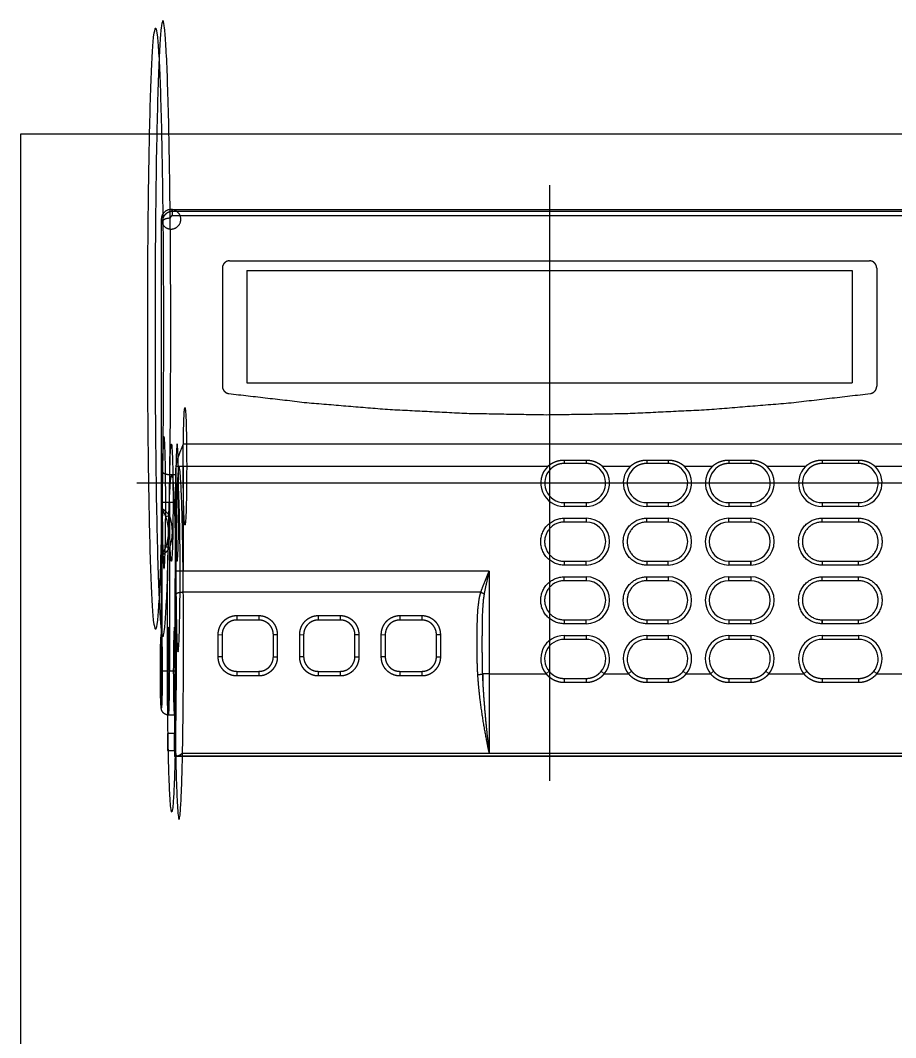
# Model space of a CAD drawing. Extents: x -143 to 433, y -329 to 88.
# Drawn here: x 154.7 to 334, y -120.8 to 87.5 of the extents above; entities that cross this region are included whole.
import ezdxf

# ---------------------------------------------------------------- set-up
doc = ezdxf.new("R2010")
doc.units = 0
doc.header["$MEASUREMENT"] = 0
doc.linetypes.add('center', pattern=[0])
doc.linetypes.add('solid', pattern=[0])
doc.layers.add('255', color=7, linetype='solid')

msp = doc.modelspace()

# ---------------------------------------------------------------- linework, layer by layer
at = {"layer": '255', "color": 0, "linetype": 'solid'}
for p, q in [((432.833, 64.222), (154.735, 64.222)), ((154.735, 64.222), (154.735, -329.049))]:
    msp.add_line(p, q, dxfattribs=at)
at = {"layer": '255', "color": 1, "linetype": 'center'}
for p, q in [((263.099, 53.777), (263.099, -68.223)), ((347.599, -7.223), (178.599, -7.223))]:
    msp.add_line(p, q, dxfattribs=at)
at = {"layer": '255', "color": 3, "linetype": 'solid'}
for p, q in [((185.598, 48.777), (340.6, 48.777)), ((185.598, 48.777), (185.919, 48.457)), ((185.919, 48.457), (340.279, 48.457)), ((185.919, 47.508), (185.919, 48.457)), ((183.925, 46.452), (183.599, 46.778)), ((183.599, 46.778), (183.599, -53.223)), ((340.279, 47.508), (185.919, 47.508)), ((340.279, 47.508), (185.919, 47.508)), ((197.599, 38.277), (328.599, 38.277)), ((196.099, 36.777), (196.099, 12.59)), ((201.099, 36.277), (201.099, 13.277)), ((201.099, 36.277), (325.099, 36.277)), ((325.099, 36.277), (325.099, 13.277)), ((330.099, 36.777), (330.099, 12.59)), ((201.099, 13.277), (325.099, 13.277)), ((338.084, 0.707), (188.113, 0.707)), ((186.588, -4.398), (186.627, -3.804)), ((188.087, -3.804), (186.627, -3.804)), ((188.087, -3.804), (188.087, -25.237)), ((262.73, -3.804), (188.087, -3.804)), ((266.099, -2.509), (266.099, -3.223)), ((266.099, -2.509), (270.599, -2.509)), ((270.599, -3.223), (266.099, -3.223)), ((270.599, -2.509), (270.599, -3.223)), ((279.63, -3.804), (273.968, -3.804)), ((282.999, -2.509), (282.999, -3.223)), ((282.999, -2.509), (287.399, -2.509)), ((287.399, -3.223), (282.999, -3.223)), ((287.399, -2.509), (287.399, -3.223)), ((296.43, -3.804), (290.768, -3.804)), ((299.799, -2.509), (299.799, -3.223)), ((299.799, -2.509), (304.299, -2.509)), ((304.299, -3.223), (299.799, -3.223)), ((304.299, -2.509), (304.299, -3.223)), ((315.53, -3.804), (307.668, -3.804)), ((318.899, -2.509), (318.899, -3.223)), ((318.899, -2.509), (326.399, -2.509)), ((326.399, -3.223), (318.899, -3.223)), ((326.399, -2.509), (326.399, -3.223)), ((338.11, -3.804), (329.768, -3.804)), ((186.572, -5.536), (185.338, -5.536)), ((186.588, -25.237), (186.588, -4.398)), ((185.296, -11.235), (183.796, -11.235)), ((183.796, -12.481), (183.796, -11.235)), ((185.296, -11.235), (185.296, -13.897)), ((186.535, -11.235), (185.296, -11.235)), ((186.535, -45.723), (186.535, -11.235)), ((266.099, -11.223), (270.599, -11.223)), ((266.099, -11.223), (266.099, -12.023)), ((270.599, -12.023), (266.099, -12.023)), ((270.599, -11.223), (270.599, -12.023)), ((270.599, -11.223), (270.599, -12.023)), ((282.999, -11.223), (287.399, -11.223)), ((282.999, -11.223), (282.999, -12.023)), ((287.399, -12.023), (282.999, -12.023)), ((287.399, -11.223), (287.399, -12.023)), ((287.399, -11.223), (287.399, -12.023)), ((299.799, -11.223), (304.299, -11.223)), ((299.799, -11.223), (299.799, -12.023)), ((304.299, -12.023), (299.799, -12.023)), ((304.299, -11.223), (304.299, -12.023)), ((304.299, -11.223), (304.299, -12.023)), ((318.899, -11.223), (326.399, -11.223)), ((318.899, -11.223), (318.899, -12.023)), ((326.399, -12.023), (318.899, -12.023)), ((326.399, -11.223), (326.399, -12.023)), ((326.399, -11.223), (326.399, -12.023)), ((185.296, -13.897), (184.544, -14.169)), ((266.099, -15.223), (266.099, -14.423)), ((266.099, -14.423), (270.599, -14.423)), ((270.599, -14.423), (270.599, -15.223)), ((282.999, -15.223), (282.999, -14.423)), ((282.999, -14.423), (287.399, -14.423)), ((287.399, -14.423), (287.399, -15.223)), ((299.799, -15.223), (299.799, -14.423)), ((299.799, -14.423), (304.299, -14.423)), ((304.299, -14.423), (304.299, -15.223)), ((318.899, -15.223), (318.899, -14.423)), ((318.899, -14.423), (326.399, -14.423)), ((326.399, -14.423), (326.399, -15.223)), ((270.599, -15.223), (266.099, -15.223)), ((287.399, -15.223), (282.999, -15.223)), ((304.299, -15.223), (299.799, -15.223)), ((326.399, -15.223), (318.899, -15.223)), ((185.296, -20.548), (184.544, -20.277)), ((185.296, -20.548), (184.544, -20.277)), ((185.296, -20.548), (185.296, -45.723)), ((183.796, -45.723), (183.796, -21.964)), ((266.099, -23.223), (270.599, -23.223)), ((266.099, -23.223), (266.099, -24.023)), ((270.599, -24.023), (266.099, -24.023)), ((270.599, -24.023), (270.599, -23.223)), ((282.999, -23.223), (287.399, -23.223)), ((282.999, -23.223), (282.999, -24.023)), ((287.399, -24.023), (282.999, -24.023)), ((287.399, -24.023), (287.399, -23.223)), ((299.799, -23.223), (304.299, -23.223)), ((299.799, -23.223), (299.799, -24.023)), ((304.299, -24.023), (299.799, -24.023)), ((304.299, -24.023), (304.299, -23.223)), ((304.299, -23.223), (304.299, -24.023)), ((318.899, -23.223), (326.399, -23.223)), ((318.899, -23.223), (318.899, -24.023)), ((326.399, -24.023), (318.899, -24.023)), ((326.399, -24.023), (326.399, -23.223)), ((188.087, -25.237), (186.588, -25.237)), ((250.749, -25.237), (188.087, -25.237)), ((250.749, -25.237), (250.749, -46.271)), ((266.099, -27.223), (266.099, -26.423)), ((266.099, -26.423), (270.599, -26.423)), ((270.599, -26.423), (270.599, -27.223)), ((282.999, -27.223), (282.999, -26.423)), ((282.999, -26.423), (287.399, -26.423)), ((287.399, -26.423), (287.399, -27.223)), ((299.799, -27.223), (299.799, -26.423)), ((299.799, -26.423), (304.299, -26.423)), ((304.299, -26.423), (304.299, -27.223)), ((318.899, -27.223), (318.899, -26.423)), ((318.899, -27.223), (318.899, -26.423)), ((318.899, -26.423), (326.399, -26.423)), ((326.399, -27.223), (326.399, -26.423)), ((270.599, -27.223), (266.099, -27.223)), ((287.399, -27.223), (282.999, -27.223)), ((304.299, -27.223), (299.799, -27.223)), ((326.399, -27.223), (318.899, -27.223)), ((249.027, -29.587), (188.106, -29.587)), ((199.049, -34.346), (199.049, -35.273)), ((199.049, -34.346), (203.549, -34.346)), ((203.549, -35.273), (199.049, -35.273)), ((203.549, -34.346), (203.549, -35.273)), ((215.749, -34.346), (215.749, -35.273)), ((215.749, -34.346), (220.249, -34.346)), ((220.249, -35.273), (215.749, -35.273)), ((220.249, -34.346), (220.249, -35.273)), ((232.449, -34.346), (232.449, -35.273)), ((232.449, -34.346), (236.949, -34.346)), ((236.949, -35.273), (232.449, -35.273)), ((236.949, -34.346), (236.949, -35.273)), ((266.099, -35.223), (270.599, -35.223)), ((266.099, -35.223), (266.099, -36.023)), ((270.599, -36.023), (270.599, -35.223)), ((282.999, -35.223), (287.399, -35.223)), ((282.999, -35.223), (282.999, -36.023)), ((287.399, -36.023), (287.399, -35.223)), ((299.799, -35.223), (304.299, -35.223)), ((299.799, -35.223), (299.799, -36.023)), ((304.299, -36.023), (304.299, -35.223)), ((304.299, -35.223), (304.299, -36.023)), ((318.899, -35.223), (318.899, -36.023)), ((318.899, -35.223), (326.399, -35.223)), ((318.899, -36.023), (318.899, -35.223)), ((326.399, -36.023), (326.399, -35.223)), ((270.599, -36.023), (266.099, -36.023)), ((287.399, -36.023), (282.999, -36.023)), ((304.299, -36.023), (299.799, -36.023)), ((326.399, -36.023), (318.899, -36.023)), ((195.249, -38.233), (196.049, -38.273)), ((195.249, -42.835), (195.249, -38.233)), ((196.049, -38.273), (196.049, -42.773)), ((206.549, -38.273), (207.349, -38.233)), ((207.349, -38.233), (206.549, -38.273)), ((206.549, -42.773), (206.549, -38.273)), ((207.349, -38.233), (207.349, -42.835)), ((211.949, -38.233), (212.749, -38.273)), ((211.949, -42.835), (211.949, -38.233)), ((212.749, -38.273), (212.749, -42.773)), ((223.249, -38.273), (224.049, -38.233)), ((224.049, -38.233), (223.249, -38.273)), ((223.249, -42.773), (223.249, -38.273)), ((224.049, -38.233), (224.049, -42.835)), ((228.649, -38.233), (229.449, -38.273)), ((228.649, -42.835), (228.649, -38.233)), ((229.449, -38.273), (229.449, -42.773)), ((240.749, -38.233), (239.949, -38.273)), ((239.949, -38.273), (240.749, -38.233)), ((239.949, -42.773), (239.949, -38.273)), ((240.749, -38.233), (240.749, -42.835)), ((266.099, -38.423), (266.099, -39.223)), ((266.099, -38.423), (270.599, -38.423)), ((270.599, -39.223), (266.099, -39.223)), ((270.599, -38.423), (270.599, -39.223)), ((282.999, -38.423), (282.999, -39.223)), ((282.999, -38.423), (287.399, -38.423)), ((287.399, -39.223), (282.999, -39.223)), ((287.399, -38.423), (287.399, -39.223)), ((299.799, -38.423), (299.799, -39.223)), ((299.799, -38.423), (304.299, -38.423)), ((304.299, -39.223), (299.799, -39.223)), ((304.299, -38.423), (304.299, -39.223)), ((318.899, -38.423), (318.899, -39.223)), ((318.899, -38.423), (326.399, -38.423)), ((326.399, -39.223), (318.899, -39.223)), ((326.399, -38.423), (326.399, -39.223)), ((196.049, -42.773), (195.249, -42.835)), ((196.049, -42.773), (195.249, -42.835)), ((206.549, -42.773), (207.349, -42.835)), ((212.749, -42.773), (211.949, -42.835)), ((212.749, -42.773), (211.949, -42.835)), ((223.249, -42.773), (224.049, -42.835)), ((229.449, -42.773), (228.649, -42.835)), ((229.449, -42.773), (228.649, -42.835)), ((239.949, -42.773), (240.749, -42.835)), ((185.296, -45.723), (183.796, -45.723)), ((186.535, -45.723), (185.296, -45.723)), ((199.049, -45.773), (203.549, -45.773)), ((199.049, -45.773), (199.049, -46.721)), ((203.549, -45.773), (203.549, -46.721)), ((215.749, -45.773), (220.249, -45.773)), ((215.749, -45.773), (215.749, -46.721)), ((220.249, -45.773), (220.249, -46.721)), ((232.449, -45.773), (236.949, -45.773)), ((232.449, -45.773), (232.449, -46.721)), ((236.949, -45.773), (236.949, -46.721)), ((263.009, -45.763), (262.391, -46.271)), ((273.689, -45.763), (274.307, -46.271)), ((274.307, -46.271), (273.689, -45.763)), ((279.909, -45.763), (279.291, -46.271)), ((290.489, -45.763), (291.107, -46.271)), ((291.107, -46.271), (290.489, -45.763)), ((296.709, -45.763), (296.091, -46.271)), ((308.007, -46.271), (307.389, -45.763)), ((307.389, -45.763), (308.007, -46.271)), ((315.809, -45.763), (315.191, -46.271)), ((329.489, -45.763), (330.107, -46.271)), ((330.107, -46.271), (329.489, -45.763)), ((203.549, -46.721), (199.049, -46.721)), ((220.249, -46.721), (215.749, -46.721)), ((236.949, -46.721), (232.449, -46.721)), ((250.749, -46.271), (249.343, -46.271)), ((249.45, -46.271), (249.45, -48.567)), ((250.749, -46.271), (262.391, -46.271)), ((250.749, -46.271), (250.749, -62.512)), ((266.099, -47.223), (270.599, -47.223)), ((266.099, -47.223), (266.099, -48.078)), ((270.599, -47.223), (270.599, -48.078)), ((274.307, -46.271), (279.291, -46.271)), ((282.999, -47.223), (287.399, -47.223)), ((282.999, -47.223), (282.999, -48.078)), ((287.399, -47.223), (287.399, -48.078)), ((291.107, -46.271), (296.091, -46.271)), ((299.799, -47.223), (304.299, -47.223)), ((299.799, -47.223), (299.799, -48.078)), ((304.299, -47.223), (304.299, -48.078)), ((308.007, -46.271), (315.191, -46.271)), ((318.899, -47.223), (326.399, -47.223)), ((318.899, -47.223), (318.899, -48.078)), ((326.399, -47.223), (326.399, -48.078)), ((330.107, -46.271), (338.11, -46.271)), ((270.599, -48.078), (266.099, -48.078)), ((287.399, -48.078), (282.999, -48.078)), ((304.299, -48.078), (299.799, -48.078)), ((326.399, -48.078), (318.899, -48.078)), ((186.299, -54.723), (185.099, -54.723)), ((186.299, -54.723), (186.299, -58.473)), ((186.345, -58.473), (184.899, -58.473)), ((184.899, -58.473), (184.899, -61.973)), ((184.899, -61.973), (186.345, -61.973)), ((186.299, -61.973), (186.299, -63.223)), ((186.413, -63.108), (186.299, -63.223)), ((339.899, -63.223), (186.299, -63.223)), ((186.798, -63.074), (339.394, -63.074)), ((187.947, -62.512), (250.749, -62.512)), ((250.749, -62.512), (338.251, -62.512))]:
    msp.add_line(p, q, dxfattribs=at)
for centre, radius, start, end in [((266.099, -7.223), 4.8, 134.57818, 269.99963), ((270.599, -7.223), 4.8, 269.99997, 405.42182), ((282.999, -7.223), 4.8, 134.57818, 269.99972), ((287.399, -7.223), 4.8, 270, 405.42182), ((299.799, -7.223), 4.8, 134.57818, 270), ((304.299, -7.223), 4.8, 270, 405.42182), ((318.899, -7.223), 4.8, 134.57818, 270.00041), ((326.399, -7.223), 4.8, 269.99951, 405.42182), ((-1474.744, 17.944), 1661.482, 359.190296, 359.229541), ((266.099, -7.223), 4, 134.57818, 269.99956), ((270.599, -7.223), 4, 269.99997, 405.42182), ((282.999, -7.223), 4, 134.57818, 269.99967), ((287.399, -7.223), 4, 270, 405.42182), ((299.799, -7.223), 4, 134.57818, 270), ((304.299, -7.223), 4, 270, 405.42182), ((318.899, -7.223), 4, 134.57818, 270.0005), ((326.399, -7.223), 4, 269.99951, 405.42182), ((176.099, -17.223), 8.981, 340.11965, 379.88035), ((176.099, -17.223), 9.78, 340.11965, 379.88035), ((176.099, -17.223), 9.78, 340.11965, 379.88035), ((270.599, -19.223), 4.8, 269.99997, 449.99997), ((287.399, -19.223), 4.8, 270, 450), ((299.799, -19.223), 4.8, 90, 270), ((304.299, -19.223), 4.8, 270, 450), ((270.599, -19.223), 4, 269.99997, 449.99997), ((287.399, -19.223), 4, 270, 450), ((299.799, -19.223), 4, 90, 270), ((304.299, -19.223), 4, 270, 450), ((270.599, -31.223), 4.8, 269.99997, 449.99997), ((287.399, -31.223), 4.8, 270, 450), ((299.799, -31.223), 4.8, 90, 270), ((304.299, -31.223), 4.8, 270, 450), ((270.599, -31.223), 4, 269.99997, 449.99997), ((287.399, -31.223), 4, 270, 450), ((299.799, -31.223), 4, 90, 270), ((304.299, -31.223), 4, 270, 450), ((266.099, -43.223), 4.8, 90.00037, 219.42728), ((266.099, -43.223), 4, 90.00044, 219.42728), ((270.599, -43.223), 4.8, 320.57272, 449.99997), ((270.599, -43.223), 4, 320.57272, 449.99997), ((282.999, -43.223), 4.8, 90.00028, 219.42728), ((282.999, -43.223), 4, 90.00033, 219.42728), ((287.399, -43.223), 4.8, 320.57272, 450), ((287.399, -43.223), 4, 320.57272, 450), ((299.799, -43.223), 4.8, 90, 219.42728), ((299.799, -43.223), 4, 90, 219.42728), ((304.299, -43.223), 4.8, 320.57272, 450), ((304.299, -43.223), 4, 320.57272, 450), ((318.899, -43.223), 4.8, 89.99959, 219.42728), ((318.899, -43.223), 4, 89.9995, 219.42728), ((326.399, -43.223), 4.8, 320.57272, 450.00049), ((326.399, -43.223), 4, 320.57272, 450.00049)]:
    msp.add_arc(centre, radius, start, end, dxfattribs=at)
for points, weights, knots in [([(182.311, 24.388), (182.311, 87.388), (183.921, 87.388), (185.532, 87.388), (185.532, 24.388), (185.532, -38.612), (183.921, -38.612), (182.311, -38.612), (182.311, 24.388)], [1, 0.707106781, 1, 0.707106781, 1, 0.707106781, 1, 0.707106781, 1], [0, 0, 0, 1, 1, 2, 2, 3, 3, 4, 4, 4]), ([(180.811, 24.388), (180.811, -37.112), (182.422, -37.112), (184.032, -37.112), (184.032, 24.388), (184.032, 85.888), (182.422, 85.888), (180.811, 85.888), (180.811, 24.388)], [1, 0.707106781, 1, 0.707106781, 1, 0.707106781, 1, 0.707106781, 1], [0, 0, 0, 1, 1, 2, 2, 3, 3, 4, 4, 4]), ([(184.184, 48.192), (185.599, 49.606), (187.014, 48.191), (188.429, 46.776), (187.015, 45.362), (185.601, 43.947), (184.185, 45.362), (182.77, 46.778), (184.184, 48.192)], [1, 0.707106781, 1, 0.707106781, 1, 0.707106781, 1, 0.707106781, 1], [0, 0, 0, 1, 1, 2, 2, 3, 3, 4, 4, 4]), ([(184.184, 48.192), (185.599, 49.606), (187.014, 48.191), (188.429, 46.776), (187.015, 45.362), (185.601, 43.947), (184.185, 45.362), (182.77, 46.778), (184.184, 48.192)], [1, 0.707106781, 1, 0.707106781, 1, 0.707106781, 1, 0.707106781, 1], [0, 0, 0, 1, 1, 2, 2, 3, 3, 4, 4, 4]), ([(188.087, -3.804), (188.087, -15.804), (188.441, -15.804), (188.795, -15.804), (188.795, -3.804), (188.795, 8.196), (188.441, 8.196), (188.087, 8.196), (188.087, -3.804)], [1, 0.707106781, 1, 0.707106781, 1, 0.707106781, 1, 0.707106781, 1], [0, 0, 0, 1, 1, 2, 2, 3, 3, 4, 4, 4]), ([(183.796, -11.235), (183.796, 2.265), (184.15, 2.265), (184.503, 2.265), (184.503, -11.235), (184.503, -24.735), (184.15, -24.735), (183.796, -24.735), (183.796, -11.235)], [1, 0.707106781, 1, 0.707106781, 1, 0.707106781, 1, 0.707106781, 1], [0, 0, 0, 1, 1, 2, 2, 3, 3, 4, 4, 4]), ([(185.296, -11.235), (185.296, -23.235), (185.649, -23.235), (186.003, -23.235), (186.003, -11.235), (186.003, 0.765), (185.649, 0.765), (185.296, 0.765), (185.296, -11.235)], [1, 0.707106781, 1, 0.707106781, 1, 0.707106781, 1, 0.707106781, 1], [0, 0, 0, 1, 1, 2, 2, 3, 3, 4, 4, 4]), ([(186.535, -11.235), (186.535, 0.765), (186.849, 0.765), (187.163, 0.765), (187.163, -11.235), (187.163, -23.235), (186.849, -23.235), (186.535, -23.235), (186.535, -11.235)], [1, 0.707106781, 1, 0.707106781, 1, 0.707106781, 1, 0.707106781, 1], [0, 0, 0, 1, 1, 2, 2, 3, 3, 4, 4, 4]), ([(186.338, -40.025), (186.338, -4.025), (187.241, -4.025), (188.145, -4.025), (188.145, -40.025), (188.145, -76.025), (187.241, -76.025), (186.338, -76.025), (186.338, -40.025)], [1, 0.707106781, 1, 0.707106781, 1, 0.707106781, 1, 0.707106781, 1], [0, 0, 0, 1, 1, 2, 2, 3, 3, 4, 4, 4]), ([(184.839, -40.025), (184.839, -74.525), (185.742, -74.525), (186.645, -74.525), (186.645, -40.025), (186.645, -5.525), (185.742, -5.525), (184.839, -5.525), (184.839, -40.025)], [1, 0.707106781, 1, 0.707106781, 1, 0.707106781, 1, 0.707106781, 1], [0, 0, 0, 1, 1, 2, 2, 3, 3, 4, 4, 4]), ([(186.588, -25.237), (186.588, -8.737), (187.02, -8.737), (187.452, -8.737), (187.452, -25.237), (187.452, -41.737), (187.02, -41.737), (186.588, -41.737), (186.588, -25.237)], [1, 0.707106781, 1, 0.707106781, 1, 0.707106781, 1, 0.707106781, 1], [0, 0, 0, 1, 1, 2, 2, 3, 3, 4, 4, 4]), ([(266.099, -24.023), (261.299, -24.023), (261.299, -19.223), (261.299, -14.423), (266.099, -14.423)], [1, 0.7071067812, 1, 0.7071067812, 1], [0, 0, 0, 1, 1, 2, 2, 2]), ([(282.999, -24.023), (278.199, -24.023), (278.199, -19.223), (278.199, -14.423), (282.999, -14.423)], [1, 0.7071067812, 1, 0.7071067812, 1], [0, 0, 0, 1, 1, 2, 2, 2]), ([(318.899, -24.023), (314.099, -24.023), (314.099, -19.223), (314.099, -14.423), (318.899, -14.423)], [1, 0.7071067812, 1, 0.7071067812, 1], [0, 0, 0, 1, 1, 2, 2, 2]), ([(326.399, -14.423), (331.199, -14.423), (331.199, -19.223), (331.199, -24.023), (326.399, -24.023)], [1, 0.7071067812, 1, 0.7071067812, 1], [0, 0, 0, 1, 1, 2, 2, 2]), ([(266.099, -15.223), (262.099, -15.223), (262.099, -19.223), (262.099, -23.223), (266.099, -23.223)], [1, 0.7071067812, 1, 0.7071067812, 1], [0, 0, 0, 1, 1, 2, 2, 2]), ([(282.999, -15.223), (278.999, -15.223), (278.999, -19.223), (278.999, -23.223), (282.999, -23.223)], [1, 0.7071067812, 1, 0.7071067812, 1], [0, 0, 0, 1, 1, 2, 2, 2]), ([(318.899, -15.223), (314.899, -15.223), (314.899, -19.223), (314.899, -23.223), (318.899, -23.223)], [1, 0.7071067812, 1, 0.7071067812, 1], [0, 0, 0, 1, 1, 2, 2, 2]), ([(326.399, -23.223), (330.399, -23.223), (330.399, -19.223), (330.399, -15.223), (326.399, -15.223)], [1, 0.7071067812, 1, 0.7071067812, 1], [0, 0, 0, 1, 1, 2, 2, 2]), ([(266.099, -36.023), (261.299, -36.023), (261.299, -31.223), (261.299, -26.423), (266.099, -26.423)], [1, 0.7071067812, 1, 0.7071067812, 1], [0, 0, 0, 1, 1, 2, 2, 2]), ([(282.999, -36.023), (278.199, -36.023), (278.199, -31.223), (278.199, -26.423), (282.999, -26.423)], [1, 0.7071067812, 1, 0.7071067812, 1], [0, 0, 0, 1, 1, 2, 2, 2]), ([(318.899, -36.023), (314.099, -36.023), (314.099, -31.223), (314.099, -26.423), (318.899, -26.423)], [1, 0.7071067812, 1, 0.7071067812, 1], [0, 0, 0, 1, 1, 2, 2, 2]), ([(326.399, -26.423), (331.199, -26.423), (331.199, -31.223), (331.199, -36.023), (326.399, -36.023)], [1, 0.7071067812, 1, 0.7071067812, 1], [0, 0, 0, 1, 1, 2, 2, 2]), ([(266.099, -27.223), (262.099, -27.223), (262.099, -31.223), (262.099, -35.223), (266.099, -35.223)], [1, 0.7071067812, 1, 0.7071067812, 1], [0, 0, 0, 1, 1, 2, 2, 2]), ([(282.999, -27.223), (278.999, -27.223), (278.999, -31.223), (278.999, -35.223), (282.999, -35.223)], [1, 0.7071067812, 1, 0.7071067812, 1], [0, 0, 0, 1, 1, 2, 2, 2]), ([(318.899, -27.223), (314.899, -27.223), (314.899, -31.223), (314.899, -35.223), (318.899, -35.223)], [1, 0.7071067812, 1, 0.7071067812, 1], [0, 0, 0, 1, 1, 2, 2, 2]), ([(326.399, -35.223), (330.399, -35.223), (330.399, -31.223), (330.399, -27.223), (326.399, -27.223)], [1, 0.7071067812, 1, 0.7071067812, 1], [0, 0, 0, 1, 1, 2, 2, 2]), ([(184.903, -45.723), (184.903, -36.723), (185.099, -36.723), (185.296, -36.723), (185.296, -45.723), (185.296, -54.723), (185.099, -54.723), (184.903, -54.723), (184.903, -45.723)], [1, 0.707106781, 1, 0.707106781, 1, 0.707106781, 1, 0.707106781, 1], [0, 0, 0, 1, 1, 2, 2, 3, 3, 4, 4, 4]), ([(186.063, -45.723), (186.063, -36.723), (186.299, -36.723), (186.535, -36.723), (186.535, -45.723), (186.535, -54.723), (186.299, -54.723), (186.063, -54.723), (186.063, -45.723)], [1, 0.707106781, 1, 0.707106781, 1, 0.707106781, 1, 0.707106781, 1], [0, 0, 0, 1, 1, 2, 2, 3, 3, 4, 4, 4]), ([(183.404, -45.723), (183.404, -53.223), (183.6, -53.223), (183.796, -53.223), (183.796, -45.723), (183.796, -38.223), (183.6, -38.223), (183.404, -38.223), (183.404, -45.723)], [1, 0.707106781, 1, 0.707106781, 1, 0.707106781, 1, 0.707106781, 1], [0, 0, 0, 1, 1, 2, 2, 3, 3, 4, 4, 4]), ([(183.404, -45.723), (183.404, -53.223), (183.6, -53.223), (183.796, -53.223), (183.796, -45.723), (183.796, -38.223), (183.6, -38.223), (183.404, -38.223), (183.404, -45.723)], [1, 0.707106781, 1, 0.707106781, 1, 0.707106781, 1, 0.707106781, 1], [0, 0, 0, 1, 1, 2, 2, 3, 3, 4, 4, 4]), ([(186.299, -60.223), (186.299, -61.973), (186.345, -61.973), (186.391, -61.973), (186.391, -60.223), (186.391, -58.473), (186.345, -58.473), (186.299, -58.473), (186.299, -60.223)], [1, 0.707106781, 1, 0.707106781, 1, 0.707106781, 1, 0.707106781, 1], [0, 0, 0, 1, 1, 2, 2, 3, 3, 4, 4, 4])]:
    msp.add_rational_spline(points, weights, degree=2, knots=knots, dxfattribs=at)
for points in [[(183.925, 46.452), (183.933, 46.632), (183.956, 46.81), (183.996, 46.986), (184.051, 47.157), (184.123, 47.325), (184.21, 47.487), (184.312, 47.641), (184.427, 47.783), (184.551, 47.912), (184.688, 48.03), (184.834, 48.135), (184.989, 48.226), (185.14, 48.298), (185.299, 48.357), (185.461, 48.403), (185.626, 48.435), (185.772, 48.451), (185.919, 48.457)], [(185.919, 47.508), (185.882, 47.506), (185.846, 47.502), (185.804, 47.494), (185.764, 47.482), (185.724, 47.467), (185.687, 47.448), (185.648, 47.424), (185.611, 47.397), (185.578, 47.367), (185.547, 47.334), (185.518, 47.297), (185.493, 47.257), (185.472, 47.215), (185.454, 47.172), (185.441, 47.128), (185.431, 47.082), (185.426, 47.036), (185.424, 46.99)], [(197.599, 38.277), (197.475, 38.272), (197.352, 38.257), (197.23, 38.231), (197.111, 38.196), (196.996, 38.151), (196.885, 38.096), (196.779, 38.033), (196.679, 37.962), (196.584, 37.882), (196.496, 37.794), (196.416, 37.699), (196.344, 37.599), (196.279, 37.49), (196.224, 37.377), (196.178, 37.259), (196.143, 37.138), (196.119, 37.019), (196.104, 36.899), (196.099, 36.777)], [(330.099, 36.777), (330.093, 36.906), (330.077, 37.034), (330.049, 37.16), (330.011, 37.282), (329.963, 37.402), (329.904, 37.517), (329.835, 37.627), (329.758, 37.73), (329.672, 37.825), (329.578, 37.914), (329.476, 37.994), (329.368, 38.065), (329.257, 38.125), (329.14, 38.176), (329.019, 38.217), (328.896, 38.248), (328.797, 38.264), (328.698, 38.274), (328.599, 38.277)], [(196.099, 12.59), (196.104, 12.462), (196.121, 12.334), (196.148, 12.208), (196.186, 12.086), (196.235, 11.967), (196.293, 11.852), (196.362, 11.742), (196.439, 11.639), (196.525, 11.543), (196.618, 11.455), (196.72, 11.375), (196.827, 11.304), (196.939, 11.243), (197.055, 11.192), (197.176, 11.151), (197.299, 11.12), (197.402, 11.103)], [(328.796, 11.103), (328.919, 11.125), (329.04, 11.156), (329.158, 11.198), (329.271, 11.249), (329.38, 11.309), (329.483, 11.379), (329.581, 11.456), (329.671, 11.54), (329.754, 11.633), (329.83, 11.733), (329.897, 11.839), (329.955, 11.949), (330.004, 12.066), (330.044, 12.187), (330.073, 12.311), (330.091, 12.436), (330.097, 12.513), (330.099, 12.59)], [(197.402, 11.103), (213.574, 9.227), (229.8, 7.878), (246.137, 7.056), (262.493, 6.768), (279.078, 7.024), (295.643, 7.828), (312.248, 9.19), (328.796, 11.103)], [(186.627, -3.804), (186.787, -2.908), (187.038, -2.021), (187.35, -1.143), (187.898, 0.203), (188.106, 0.69), (188.113, 0.707)], [(262.73, -3.804), (263.076, -3.512), (263.45, -3.255), (263.849, -3.033), (264.276, -2.847), (264.721, -2.698), (265.174, -2.592), (265.633, -2.529), (266.099, -2.509)], [(266.099, -3.223), (265.878, -3.229), (265.626, -3.251), (265.345, -3.294), (265.104, -3.348), (264.848, -3.423), (264.58, -3.522), (264.318, -3.641), (264.086, -3.766), (263.881, -3.894), (263.702, -4.02), (263.541, -4.148), (263.404, -4.266), (263.291, -4.373)], [(270.599, -2.509), (271.063, -2.529), (271.521, -2.592), (271.972, -2.697), (272.417, -2.845), (272.845, -3.032), (273.246, -3.254), (273.621, -3.511), (273.968, -3.804)], [(273.406, -4.373), (273.298, -4.271), (273.169, -4.158), (273.018, -4.037), (272.842, -3.911), (272.63, -3.776), (272.387, -3.645), (272.114, -3.521), (271.884, -3.435), (271.664, -3.367), (271.454, -3.315), (271.257, -3.277), (271.072, -3.251), (270.9, -3.234), (270.742, -3.225), (270.599, -3.223)], [(279.63, -3.804), (279.976, -3.512), (280.35, -3.255), (280.749, -3.033), (281.176, -2.847), (281.621, -2.698), (282.074, -2.592), (282.533, -2.529), (282.999, -2.509)], [(282.999, -3.223), (282.778, -3.229), (282.527, -3.251), (282.245, -3.294), (282.004, -3.348), (281.748, -3.423), (281.48, -3.522), (281.218, -3.641), (280.986, -3.766), (280.781, -3.894), (280.602, -4.02), (280.441, -4.148), (280.304, -4.266), (280.191, -4.373)], [(287.399, -2.509), (287.863, -2.529), (288.321, -2.592), (288.772, -2.697), (289.217, -2.845), (289.645, -3.032), (290.046, -3.254), (290.421, -3.511), (290.768, -3.804)], [(290.206, -4.373), (290.098, -4.271), (289.969, -4.158), (289.818, -4.037), (289.642, -3.911), (289.43, -3.776), (289.187, -3.645), (288.914, -3.521), (288.684, -3.435), (288.464, -3.367), (288.254, -3.315), (288.057, -3.277), (287.872, -3.251), (287.7, -3.234), (287.542, -3.225), (287.399, -3.223)], [(296.43, -3.804), (296.776, -3.512), (297.15, -3.255), (297.549, -3.033), (297.976, -2.847), (298.422, -2.698), (298.874, -2.592), (299.333, -2.529), (299.799, -2.509)], [(299.799, -3.223), (299.578, -3.229), (299.327, -3.251), (299.045, -3.294), (298.804, -3.348), (298.548, -3.423), (298.28, -3.522), (298.018, -3.641), (297.786, -3.766), (297.581, -3.894), (297.402, -4.02), (297.241, -4.148), (297.104, -4.266), (296.991, -4.373)], [(304.299, -2.509), (304.763, -2.529), (305.221, -2.592), (305.672, -2.697), (306.117, -2.845), (306.545, -3.032), (306.946, -3.254), (307.321, -3.511), (307.668, -3.804)], [(307.106, -4.373), (306.998, -4.271), (306.869, -4.158), (306.718, -4.037), (306.542, -3.911), (306.33, -3.776), (306.087, -3.645), (305.814, -3.521), (305.584, -3.435), (305.364, -3.367), (305.154, -3.315), (304.957, -3.277), (304.772, -3.251), (304.6, -3.234), (304.442, -3.225), (304.299, -3.223)], [(315.53, -3.804), (315.876, -3.512), (316.25, -3.255), (316.649, -3.033), (317.076, -2.847), (317.522, -2.698), (317.974, -2.592), (318.433, -2.529), (318.899, -2.509)], [(318.899, -3.223), (318.678, -3.229), (318.427, -3.251), (318.145, -3.294), (317.904, -3.348), (317.648, -3.423), (317.38, -3.522), (317.118, -3.641), (316.886, -3.766), (316.681, -3.894), (316.502, -4.02), (316.341, -4.148), (316.204, -4.266), (316.091, -4.373)], [(326.399, -2.509), (326.863, -2.529), (327.321, -2.592), (327.772, -2.697), (328.217, -2.845), (328.645, -3.032), (329.046, -3.254), (329.421, -3.511), (329.768, -3.804)], [(329.206, -4.373), (329.098, -4.271), (328.969, -4.158), (328.818, -4.037), (328.642, -3.911), (328.43, -3.776), (328.187, -3.645), (327.914, -3.521), (327.684, -3.435), (327.464, -3.367), (327.254, -3.315), (327.057, -3.277), (326.872, -3.251), (326.7, -3.234), (326.542, -3.225), (326.399, -3.223)], [(183.796, -21.964), (183.778, -21.824), (183.759, -21.614), (183.742, -21.335), (183.729, -21.078), (183.717, -20.78), (183.705, -20.441), (183.695, -20.064), (183.688, -19.783), (183.682, -19.483), (183.677, -19.167), (183.672, -18.835), (183.669, -18.485), (183.666, -18.122), (183.664, -17.749), (183.663, -17.373), (183.663, -17.051), (183.664, -16.73), (183.665, -16.413), (183.667, -16.102), (183.671, -15.716), (183.676, -15.346), (183.682, -14.995), (183.689, -14.649), (183.696, -14.325), (183.705, -14.026), (183.713, -13.754), (183.725, -13.444), (183.738, -13.174), (183.751, -12.944), (183.765, -12.756), (183.781, -12.594), (183.796, -12.481)], [(183.796, -12.481), (183.801, -12.478), (183.809, -12.478), (183.822, -12.482), (183.838, -12.489), (183.858, -12.5), (183.881, -12.514), (183.918, -12.538), (183.961, -12.568), (184.009, -12.603), (184.065, -12.647), (184.127, -12.696), (184.192, -12.749), (184.261, -12.807), (184.383, -12.915), (184.511, -13.033), (184.642, -13.16), (184.772, -13.292), (184.952, -13.485), (185.127, -13.688), (185.296, -13.897)], [(183.901, -12.87), (183.884, -12.974), (183.867, -13.124), (183.852, -13.298), (183.837, -13.509), (183.821, -13.759), (183.806, -14.045), (183.795, -14.295), (183.784, -14.569), (183.773, -14.867), (183.763, -15.186), (183.755, -15.506), (183.748, -15.845), (183.742, -16.199), (183.739, -16.482), (183.737, -16.772), (183.735, -17.066), (183.735, -17.36), (183.737, -17.675), (183.739, -17.987), (183.743, -18.291), (183.746, -18.496), (183.75, -18.696), (183.757, -19.001), (183.764, -19.292), (183.773, -19.566), (183.782, -19.822), (183.796, -20.171), (183.81, -20.483), (183.826, -20.758), (183.841, -20.994), (183.861, -21.252), (183.881, -21.446), (183.901, -21.576)], [(184.544, -14.169), (184.437, -13.888), (184.32, -13.613), (184.249, -13.459), (184.175, -13.31), (184.101, -13.168), (184.073, -13.118), (184.045, -13.069), (184.018, -13.023), (183.992, -12.981), (183.977, -12.957), (183.963, -12.936), (183.95, -12.916), (183.937, -12.899), (183.927, -12.887), (183.919, -12.877), (183.912, -12.87), (183.907, -12.867), (183.904, -12.866), (183.902, -12.867), (183.901, -12.87)], [(185.296, -20.548), (185.202, -20.666), (185.135, -20.749), (185.01, -20.894), (184.883, -21.036), (184.754, -21.172), (184.626, -21.302), (184.497, -21.425), (184.371, -21.541), (184.251, -21.646), (184.19, -21.698), (184.131, -21.747), (184.075, -21.791), (184.016, -21.837), (183.962, -21.876), (183.915, -21.909), (183.885, -21.929), (183.859, -21.945), (183.837, -21.956), (183.819, -21.964), (183.806, -21.968), (183.798, -21.966), (183.796, -21.964)], [(183.901, -21.576), (183.901, -21.578), (183.904, -21.579), (183.907, -21.578), (183.912, -21.575), (183.918, -21.569), (183.925, -21.561), (183.933, -21.551), (183.942, -21.539), (183.952, -21.526), (183.968, -21.503), (183.985, -21.477), (184.002, -21.448), (184.021, -21.418), (184.058, -21.353), (184.096, -21.285), (184.17, -21.146), (184.242, -21), (184.312, -20.849), (184.396, -20.657), (184.475, -20.461), (184.544, -20.277)], [(249.027, -29.587), (249.409, -28.525), (249.829, -27.453), (250.278, -26.36), (250.739, -25.26), (250.749, -25.237)], [(250.749, -25.237), (250.743, -25.262), (250.344, -26.959), (250.016, -28.417), (249.716, -29.877)], [(248.406, -46.45), (248.302, -43.904), (248.271, -41.321), (248.269, -38.741), (248.302, -36.168), (248.356, -34.42), (248.473, -32.687), (248.699, -30.986), (248.841, -30.279), (249.027, -29.587)], [(249.716, -29.877), (249.519, -31.237), (249.342, -33.717), (249.281, -36.215), (249.262, -41.285), (249.343, -46.271)], [(195.249, -38.233), (195.266, -37.854), (195.32, -37.48), (195.412, -37.111), (195.54, -36.747), (195.7, -36.399), (195.89, -36.073), (196.11, -35.769), (196.36, -35.487), (196.635, -35.231), (196.932, -35.006), (197.25, -34.81), (197.59, -34.646), (197.827, -34.553), (198.067, -34.478), (198.309, -34.42), (198.553, -34.378), (198.8, -34.354), (199.049, -34.346)], [(199.049, -35.273), (198.854, -35.279), (198.65, -35.299), (198.44, -35.335), (198.224, -35.388), (198.004, -35.46), (197.82, -35.536), (197.635, -35.627), (197.451, -35.733), (197.271, -35.856), (197.095, -35.996), (196.926, -36.153), (196.782, -36.308), (196.655, -36.465), (196.543, -36.624), (196.446, -36.782), (196.337, -36.989), (196.251, -37.19), (196.184, -37.382), (196.134, -37.564), (196.098, -37.734), (196.073, -37.89), (196.059, -38.032), (196.051, -38.16), (196.049, -38.273)], [(203.549, -34.346), (203.797, -34.354), (204.042, -34.378), (204.286, -34.42), (204.527, -34.478), (204.767, -34.553), (205.004, -34.645), (205.345, -34.809), (205.664, -35.004), (205.961, -35.23), (206.237, -35.485), (206.486, -35.767), (206.706, -36.071), (206.897, -36.396), (207.057, -36.744), (207.186, -37.107), (207.277, -37.477), (207.332, -37.852), (207.349, -38.233)], [(206.549, -38.273), (206.547, -38.16), (206.539, -38.032), (206.524, -37.889), (206.5, -37.733), (206.464, -37.563), (206.413, -37.381), (206.346, -37.189), (206.26, -36.988), (206.151, -36.78), (206.018, -36.569), (205.859, -36.359), (205.671, -36.152), (205.502, -35.995), (205.326, -35.855), (205.145, -35.733), (204.962, -35.626), (204.777, -35.536), (204.593, -35.46), (204.373, -35.388), (204.157, -35.335), (203.947, -35.299), (203.744, -35.279), (203.549, -35.273)], [(211.949, -38.233), (211.966, -37.854), (212.02, -37.48), (212.112, -37.111), (212.24, -36.747), (212.4, -36.399), (212.59, -36.073), (212.81, -35.769), (213.06, -35.487), (213.335, -35.231), (213.632, -35.006), (213.95, -34.81), (214.29, -34.646), (214.527, -34.553), (214.767, -34.478), (215.009, -34.42), (215.253, -34.378), (215.5, -34.354), (215.749, -34.346)], [(215.749, -35.273), (215.554, -35.279), (215.35, -35.299), (215.14, -35.335), (214.924, -35.388), (214.704, -35.46), (214.52, -35.536), (214.335, -35.627), (214.151, -35.733), (213.971, -35.856), (213.795, -35.996), (213.626, -36.153), (213.482, -36.308), (213.355, -36.465), (213.243, -36.624), (213.146, -36.782), (213.037, -36.989), (212.951, -37.19), (212.884, -37.382), (212.834, -37.564), (212.798, -37.734), (212.773, -37.89), (212.759, -38.032), (212.751, -38.16), (212.749, -38.273)], [(220.249, -34.346), (220.497, -34.354), (220.742, -34.378), (220.986, -34.42), (221.227, -34.478), (221.467, -34.553), (221.704, -34.645), (222.045, -34.809), (222.364, -35.004), (222.661, -35.23), (222.937, -35.485), (223.186, -35.767), (223.406, -36.071), (223.597, -36.396), (223.757, -36.744), (223.886, -37.107), (223.977, -37.477), (224.032, -37.852), (224.049, -38.233)], [(223.249, -38.273), (223.247, -38.16), (223.239, -38.032), (223.224, -37.889), (223.2, -37.733), (223.164, -37.563), (223.113, -37.381), (223.046, -37.189), (222.96, -36.988), (222.851, -36.78), (222.718, -36.569), (222.559, -36.359), (222.371, -36.152), (222.202, -35.995), (222.026, -35.855), (221.845, -35.733), (221.662, -35.626), (221.477, -35.536), (221.293, -35.46), (221.073, -35.388), (220.857, -35.335), (220.647, -35.299), (220.444, -35.279), (220.249, -35.273)], [(228.649, -38.233), (228.666, -37.854), (228.72, -37.48), (228.812, -37.111), (228.94, -36.747), (229.1, -36.399), (229.29, -36.073), (229.51, -35.769), (229.76, -35.487), (230.035, -35.231), (230.332, -35.006), (230.65, -34.81), (230.99, -34.646), (231.227, -34.553), (231.467, -34.478), (231.709, -34.42), (231.953, -34.378), (232.2, -34.354), (232.449, -34.346)], [(232.449, -35.273), (232.254, -35.279), (232.05, -35.299), (231.84, -35.335), (231.624, -35.388), (231.404, -35.46), (231.22, -35.536), (231.035, -35.627), (230.851, -35.733), (230.671, -35.856), (230.495, -35.996), (230.326, -36.153), (230.182, -36.308), (230.055, -36.465), (229.943, -36.624), (229.846, -36.782), (229.737, -36.989), (229.651, -37.19), (229.584, -37.382), (229.534, -37.564), (229.498, -37.734), (229.473, -37.89), (229.459, -38.032), (229.451, -38.16), (229.449, -38.273)], [(236.949, -34.346), (237.197, -34.354), (237.442, -34.378), (237.686, -34.42), (237.927, -34.478), (238.167, -34.553), (238.404, -34.645), (238.745, -34.809), (239.064, -35.004), (239.361, -35.23), (239.637, -35.485), (239.886, -35.767), (240.106, -36.071), (240.297, -36.396), (240.457, -36.744), (240.586, -37.107), (240.677, -37.477), (240.732, -37.852), (240.749, -38.233)], [(239.949, -38.273), (239.947, -38.16), (239.939, -38.032), (239.924, -37.889), (239.9, -37.733), (239.864, -37.563), (239.813, -37.381), (239.746, -37.189), (239.66, -36.988), (239.551, -36.78), (239.418, -36.569), (239.259, -36.359), (239.071, -36.152), (238.902, -35.995), (238.726, -35.855), (238.545, -35.733), (238.362, -35.626), (238.177, -35.536), (237.993, -35.46), (237.773, -35.388), (237.557, -35.335), (237.347, -35.299), (237.144, -35.279), (236.949, -35.273)], [(199.049, -46.721), (198.801, -46.714), (198.555, -46.689), (198.311, -46.648), (198.069, -46.59), (197.83, -46.515), (197.592, -46.422), (197.251, -46.257), (196.932, -46.062), (196.635, -45.837), (196.36, -45.581), (196.11, -45.299), (195.891, -44.996), (195.701, -44.67), (195.54, -44.323), (195.412, -43.96), (195.321, -43.591), (195.266, -43.216), (195.249, -42.835)], [(196.049, -42.773), (196.05, -42.853), (196.054, -42.954), (196.064, -43.076), (196.082, -43.219), (196.111, -43.381), (196.154, -43.561), (196.216, -43.758), (196.298, -43.97), (196.407, -44.194), (196.508, -44.367), (196.627, -44.543), (196.766, -44.719), (196.926, -44.892), (197.092, -45.046), (197.265, -45.185), (197.443, -45.307), (197.624, -45.413), (197.808, -45.504), (197.992, -45.58), (198.212, -45.653), (198.429, -45.708), (198.642, -45.745), (198.849, -45.766), (199.049, -45.773)], [(203.549, -45.773), (203.74, -45.767), (203.941, -45.747), (204.149, -45.712), (204.364, -45.66), (204.584, -45.588), (204.77, -45.513), (204.956, -45.422), (205.141, -45.315), (205.324, -45.191), (205.502, -45.05), (205.674, -44.89), (205.87, -44.673), (206.045, -44.437), (206.195, -44.186), (206.321, -43.921), (206.403, -43.697), (206.467, -43.469), (206.513, -43.238), (206.54, -43.005), (206.549, -42.773)], [(207.349, -42.835), (207.346, -43.088), (207.325, -43.339), (207.286, -43.588), (207.23, -43.835), (207.155, -44.08), (207.063, -44.324), (206.902, -44.664), (206.711, -44.985), (206.488, -45.288), (206.235, -45.573), (205.957, -45.834), (205.661, -46.062), (205.347, -46.259), (205.014, -46.425), (204.775, -46.52), (204.534, -46.597), (204.291, -46.656), (204.046, -46.696), (203.798, -46.718), (203.549, -46.721)], [(215.749, -46.721), (215.501, -46.714), (215.255, -46.689), (215.011, -46.648), (214.769, -46.59), (214.53, -46.515), (214.292, -46.422), (213.951, -46.257), (213.632, -46.062), (213.335, -45.837), (213.06, -45.581), (212.81, -45.299), (212.591, -44.996), (212.401, -44.67), (212.24, -44.323), (212.112, -43.96), (212.021, -43.591), (211.966, -43.216), (211.949, -42.835)], [(212.749, -42.773), (212.75, -42.853), (212.754, -42.954), (212.764, -43.076), (212.782, -43.219), (212.811, -43.381), (212.854, -43.561), (212.916, -43.758), (212.998, -43.97), (213.107, -44.194), (213.208, -44.367), (213.327, -44.543), (213.466, -44.719), (213.626, -44.892), (213.792, -45.046), (213.965, -45.185), (214.143, -45.307), (214.324, -45.413), (214.508, -45.504), (214.692, -45.58), (214.912, -45.653), (215.129, -45.708), (215.342, -45.745), (215.549, -45.766), (215.749, -45.773)], [(220.249, -45.773), (220.44, -45.767), (220.641, -45.747), (220.849, -45.712), (221.064, -45.66), (221.284, -45.588), (221.47, -45.513), (221.656, -45.422), (221.841, -45.315), (222.024, -45.191), (222.202, -45.05), (222.374, -44.89), (222.57, -44.673), (222.745, -44.437), (222.895, -44.186), (223.021, -43.921), (223.103, -43.697), (223.167, -43.469), (223.213, -43.238), (223.24, -43.005), (223.249, -42.773)], [(224.049, -42.835), (224.046, -43.088), (224.025, -43.339), (223.986, -43.588), (223.93, -43.835), (223.855, -44.08), (223.763, -44.324), (223.602, -44.664), (223.411, -44.985), (223.188, -45.288), (222.935, -45.573), (222.657, -45.834), (222.361, -46.062), (222.047, -46.259), (221.714, -46.425), (221.475, -46.52), (221.234, -46.597), (220.991, -46.656), (220.746, -46.696), (220.498, -46.718), (220.249, -46.721)], [(232.449, -46.721), (232.201, -46.714), (231.955, -46.689), (231.711, -46.648), (231.469, -46.59), (231.23, -46.515), (230.992, -46.422), (230.651, -46.257), (230.332, -46.062), (230.035, -45.837), (229.76, -45.581), (229.51, -45.299), (229.291, -44.996), (229.101, -44.67), (228.94, -44.323), (228.812, -43.96), (228.721, -43.591), (228.666, -43.216), (228.649, -42.835)], [(229.449, -42.773), (229.45, -42.853), (229.454, -42.954), (229.464, -43.076), (229.482, -43.219), (229.511, -43.381), (229.554, -43.561), (229.616, -43.758), (229.698, -43.97), (229.807, -44.194), (229.908, -44.367), (230.027, -44.543), (230.166, -44.719), (230.326, -44.892), (230.492, -45.046), (230.665, -45.185), (230.843, -45.307), (231.024, -45.413), (231.208, -45.504), (231.392, -45.58), (231.612, -45.653), (231.829, -45.708), (232.042, -45.745), (232.249, -45.766), (232.449, -45.773)], [(236.949, -45.773), (237.14, -45.767), (237.341, -45.747), (237.549, -45.712), (237.764, -45.66), (237.984, -45.588), (238.17, -45.513), (238.356, -45.422), (238.541, -45.315), (238.724, -45.191), (238.902, -45.05), (239.074, -44.89), (239.27, -44.673), (239.445, -44.437), (239.595, -44.186), (239.721, -43.921), (239.803, -43.697), (239.867, -43.469), (239.913, -43.238), (239.94, -43.005), (239.949, -42.773)], [(240.749, -42.835), (240.746, -43.088), (240.725, -43.339), (240.686, -43.588), (240.63, -43.835), (240.555, -44.08), (240.463, -44.324), (240.302, -44.664), (240.111, -44.985), (239.888, -45.288), (239.635, -45.573), (239.357, -45.834), (239.061, -46.062), (238.747, -46.259), (238.414, -46.425), (238.175, -46.52), (237.934, -46.597), (237.691, -46.656), (237.446, -46.696), (237.198, -46.718), (236.949, -46.721)], [(263.009, -45.763), (263.204, -45.983), (263.415, -46.188), (263.64, -46.378), (263.879, -46.55), (264.129, -46.704), (264.39, -46.839), (264.661, -46.955), (264.939, -47.051), (265.223, -47.126), (265.513, -47.179), (265.805, -47.212), (266.099, -47.223)], [(270.599, -47.223), (270.893, -47.212), (271.185, -47.179), (271.474, -47.126), (271.759, -47.051), (272.037, -46.955), (272.307, -46.839), (272.569, -46.704), (272.819, -46.55), (273.058, -46.378), (273.283, -46.188), (273.494, -45.983), (273.689, -45.763)], [(279.909, -45.763), (280.104, -45.983), (280.315, -46.188), (280.54, -46.378), (280.779, -46.55), (281.029, -46.704), (281.29, -46.839), (281.561, -46.955), (281.839, -47.051), (282.123, -47.126), (282.413, -47.179), (282.705, -47.212), (282.999, -47.223)], [(287.399, -47.223), (287.693, -47.212), (287.985, -47.179), (288.274, -47.126), (288.559, -47.051), (288.837, -46.955), (289.107, -46.839), (289.369, -46.704), (289.619, -46.55), (289.858, -46.378), (290.083, -46.188), (290.294, -45.983), (290.489, -45.763)], [(296.709, -45.763), (296.904, -45.983), (297.115, -46.188), (297.34, -46.378), (297.579, -46.55), (297.829, -46.704), (298.09, -46.839), (298.361, -46.955), (298.639, -47.051), (298.923, -47.126), (299.213, -47.179), (299.505, -47.212), (299.799, -47.223)], [(304.299, -47.223), (304.593, -47.212), (304.885, -47.179), (305.174, -47.126), (305.459, -47.051), (305.737, -46.955), (306.007, -46.839), (306.269, -46.704), (306.519, -46.55), (306.758, -46.378), (306.983, -46.188), (307.194, -45.983), (307.389, -45.763)], [(315.809, -45.763), (316.004, -45.983), (316.215, -46.188), (316.44, -46.378), (316.679, -46.55), (316.929, -46.704), (317.19, -46.839), (317.461, -46.955), (317.739, -47.051), (318.023, -47.126), (318.313, -47.179), (318.605, -47.212), (318.899, -47.223)], [(326.399, -47.223), (326.693, -47.212), (326.985, -47.179), (327.274, -47.126), (327.559, -47.051), (327.837, -46.955), (328.107, -46.839), (328.369, -46.704), (328.619, -46.55), (328.858, -46.378), (329.083, -46.188), (329.294, -45.983), (329.489, -45.763)], [(250.749, -62.512), (250.739, -62.463), (250.361, -60.612), (249.816, -57.709), (249.311, -54.634), (248.874, -51.424), (248.608, -48.962), (248.406, -46.45)], [(249.343, -46.271), (249.465, -48.771), (249.624, -51.231), (249.817, -53.693), (250.035, -56.088), (250.27, -58.393), (250.516, -60.584), (250.717, -62.252), (250.743, -62.467), (250.749, -62.512)], [(266.099, -48.078), (265.747, -48.066), (265.399, -48.028), (265.056, -47.962), (264.717, -47.87), (264.382, -47.751), (264.052, -47.604), (263.732, -47.434), (263.429, -47.243), (263.144, -47.031), (262.876, -46.799), (262.625, -46.545), (262.391, -46.271)], [(274.307, -46.271), (274.074, -46.544), (273.824, -46.797), (273.557, -47.029), (273.273, -47.24), (272.971, -47.431), (272.652, -47.601), (272.321, -47.748), (271.986, -47.868), (271.646, -47.961), (271.301, -48.027), (270.952, -48.066), (270.599, -48.078)], [(282.999, -48.078), (282.647, -48.066), (282.299, -48.028), (281.956, -47.962), (281.617, -47.87), (281.282, -47.751), (280.952, -47.604), (280.632, -47.434), (280.329, -47.243), (280.044, -47.031), (279.776, -46.799), (279.525, -46.545), (279.291, -46.271)], [(291.107, -46.271), (290.874, -46.544), (290.624, -46.797), (290.357, -47.029), (290.073, -47.24), (289.771, -47.431), (289.452, -47.601), (289.121, -47.748), (288.786, -47.868), (288.446, -47.961), (288.101, -48.027), (287.752, -48.066), (287.399, -48.078)], [(299.799, -48.078), (299.447, -48.066), (299.099, -48.028), (298.756, -47.962), (298.417, -47.87), (298.082, -47.751), (297.752, -47.604), (297.432, -47.434), (297.129, -47.243), (296.844, -47.031), (296.576, -46.799), (296.325, -46.545), (296.091, -46.271)], [(308.007, -46.271), (307.774, -46.544), (307.524, -46.797), (307.257, -47.029), (306.973, -47.24), (306.671, -47.431), (306.352, -47.601), (306.021, -47.748), (305.686, -47.868), (305.346, -47.961), (305.001, -48.027), (304.652, -48.066), (304.299, -48.078)], [(318.899, -48.078), (318.547, -48.066), (318.199, -48.028), (317.856, -47.962), (317.517, -47.87), (317.182, -47.751), (316.852, -47.604), (316.532, -47.434), (316.229, -47.243), (315.944, -47.031), (315.676, -46.799), (315.425, -46.545), (315.191, -46.271)], [(330.107, -46.271), (329.874, -46.544), (329.624, -46.797), (329.357, -47.029), (329.073, -47.24), (328.771, -47.431), (328.452, -47.601), (328.121, -47.748), (327.786, -47.868), (327.446, -47.961), (327.101, -48.027), (326.752, -48.066), (326.399, -48.078)], [(185.099, -54.723), (184.973, -54.717), (184.848, -54.701), (184.724, -54.675), (184.603, -54.638), (184.485, -54.591), (184.372, -54.534), (184.264, -54.468), (184.162, -54.394), (184.067, -54.311), (183.979, -54.22), (183.898, -54.122), (183.827, -54.017), (183.765, -53.908), (183.712, -53.792), (183.668, -53.673), (183.635, -53.551), (183.615, -53.443), (183.603, -53.333), (183.599, -53.223)], [(186.798, -63.074), (186.789, -63.074), (186.695, -63.079), (186.616, -63.083), (186.548, -63.088), (186.495, -63.093), (186.462, -63.096), (186.438, -63.1), (186.421, -63.104), (186.413, -63.108)], [(186.798, -63.074), (186.905, -63.062), (187.02, -63.035), (187.143, -62.994), (187.271, -62.94), (187.432, -62.858), (187.597, -62.76), (187.768, -62.645), (187.941, -62.516), (187.947, -62.512)]]:
    msp.add_open_spline(points, degree=1, dxfattribs=at)
for points, weights in [([(185.424, 46.99), (183.961, 46.977), (183.925, 46.452)], [1, 0.7156934479, 1]), ([(185.338, -5.536), (183.873, -5.52), (183.839, -4.823)], [1, 0.715204766, 1]), ([(183.901, -12.87), (183.797, -12.689), (183.796, -12.481)], [1, 0.9673595277, 1]), ([(183.901, -21.576), (183.797, -21.756), (183.796, -21.964)], [1, 0.9673595277, 1]), ([(188.106, -29.587), (186.643, -29.597), (186.607, -30.022)], [1, 0.7159093723, 1]), ([(249.027, -29.587), (249.434, -29.705), (249.716, -29.877)], [1, 0.9203060426, 1]), ([(248.406, -46.45), (249.104, -46.404), (249.343, -46.271)], [1, 0.8194007287, 1])]:
    msp.add_rational_spline(points, weights, degree=2, dxfattribs=at)

doc.saveas('drawing.dxf')
